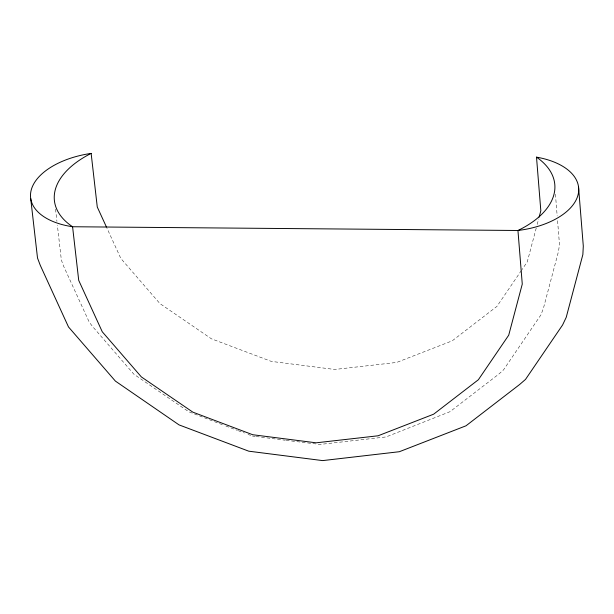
<?xml version="1.0" encoding="UTF-8"?>
<svg xmlns="http://www.w3.org/2000/svg" width="614" height="614" viewBox="0 0 614 614"><rect width="100%" height="100%" fill="white"/><g stroke="black" fill="none" stroke-linecap="round" stroke-linejoin="round"><path stroke-width="0.46" stroke-dasharray="3.07 2.3" d="M536.229 228.086L527.272 261.856L521.954 269.669M537.196 224.432L538.647 218.96M521.416 270.452L496.926 306.401L452.203 340.847L396.659 362.444L334.714 369.474L271.288 361.385L211.439 338.821L159.916 303.569L120.828 258.44L106.859 227.932M252.438 436.04L255.255 436.401M256.192 436.523L285.272 440.23M286.216 440.353L320.094 444.429L386.091 436.938L450.031 411.672L498.737 374.164L503.472 369.943L540.926 314.898L543.375 308.443L558.556 251.187L559.469 244.334L557.489 219.751M222.337 424.696L188.774 411.771L133.89 374.218L92.246 326.141L89.145 321.936L63.503 265.939L61.354 259.998L57.371 225.177M225.875 426.032L237.388 430.368M238.27 430.706L244.472 433.039M248.01 434.374L250.666 435.38M55.536 209.182L56.941 221.416M555.432 194.224L557.182 215.967"/><path stroke-width="0.92" d="M539.13 217.133L540.827 210.748L536.506 157.146A69.075 37.669 -4.6 0 1 578.043 194.853A69.075 37.669 -4.6 0 1 517.947 230.488L72.582 226.743A69.075 37.347 -6.5 0 1 31.16 190.263A69.075 37.347 -6.5 0 1 91.141 153.4L97.273 207.018L106.46 227.065M30.7 198.491L37.515 258.034L40.255 265.279L68.499 326.955L115.394 381.094L179.05 424.896L248.762 451.183L322.626 460.6L399.369 451.712L466.003 425.801L519.651 384.487L525.53 379.391L562.585 324.99L566.215 317.361L582.863 254.58L583.3 246.122L578.503 186.595M536.506 157.146A95.914 52.305 -4.6 0 1 517.947 230.488L522.268 284.09L508.714 335.198L478.367 379.744L433.645 414.189L378.101 435.786L316.149 442.817L252.73 434.735L192.873 412.163L141.358 376.912L102.269 331.783L78.715 280.36L72.582 226.743A95.914 51.86 -6.5 0 1 91.141 153.4"/></g></svg>
